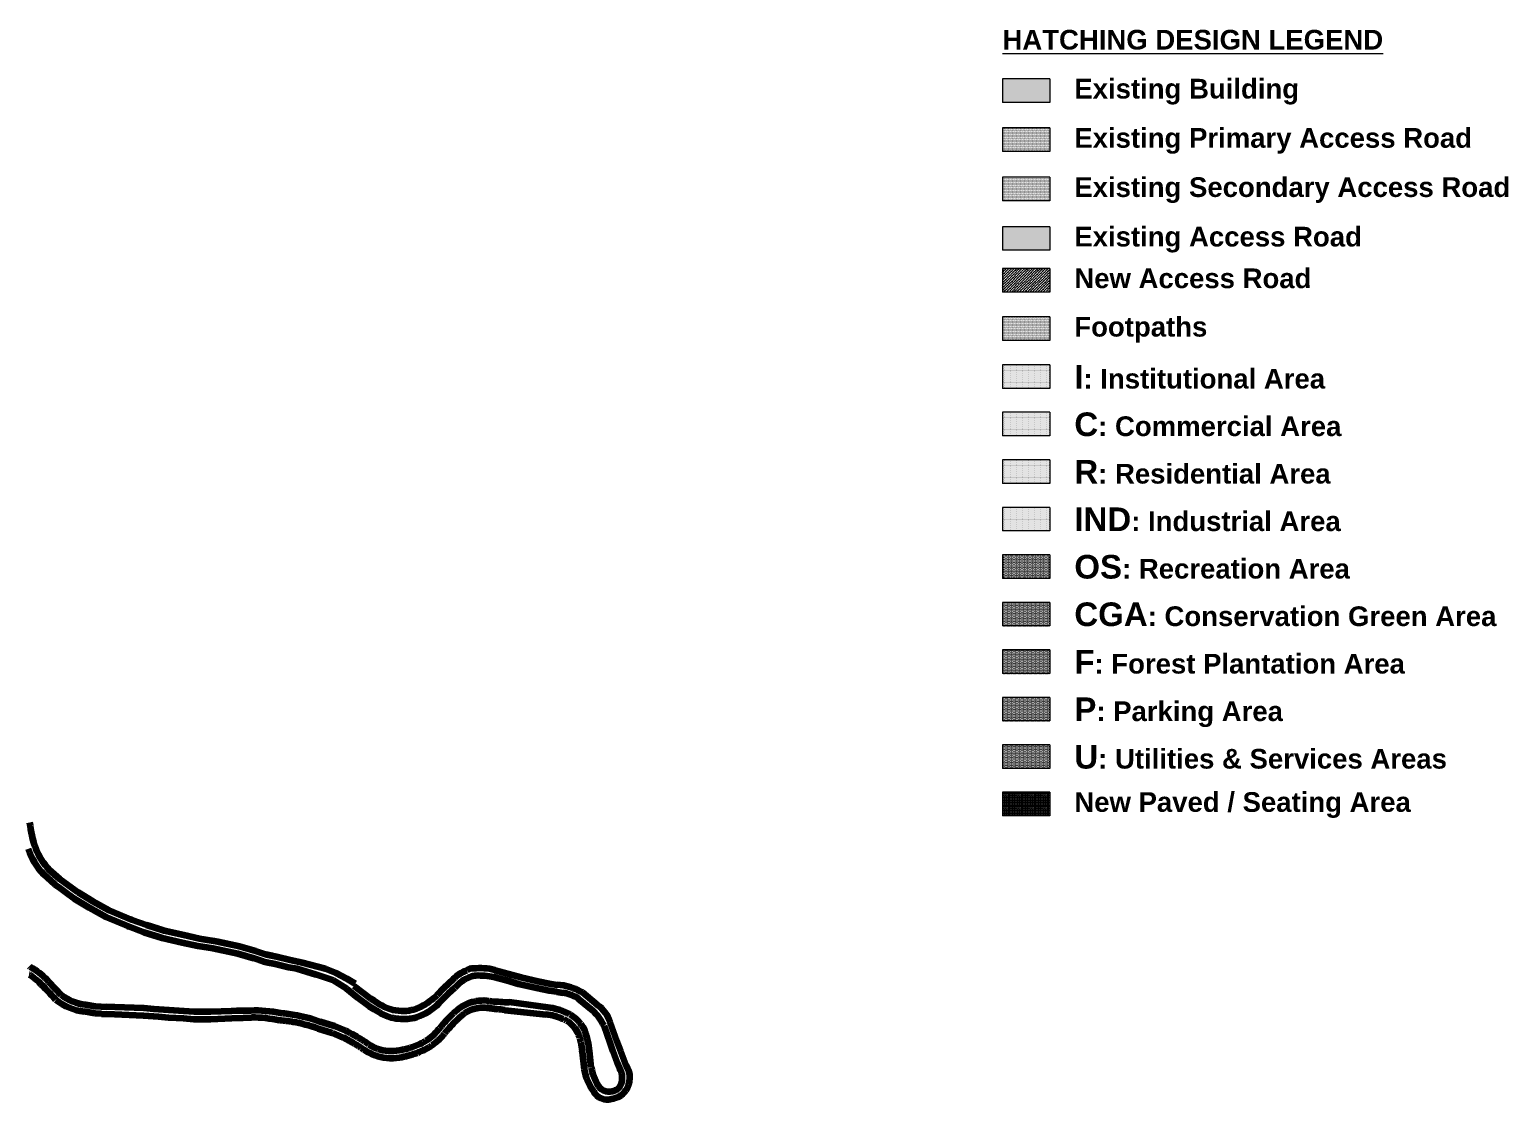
# Model space of a CAD drawing. Header units: inches. Extents: x 4096 to 6070, y 2882 to 5388.
# Drawn here: x 5320 to 6070, y 2882 to 3426 of the extents above; entities that cross this region are included whole.
import ezdxf

# ---------------------------------------------------------------- set-up
doc = ezdxf.new("R2010")
doc.units = ezdxf.units.IN
doc.header["$MEASUREMENT"] = 0
doc.linetypes.add('A_CONTINUOUS_LINE', pattern=[0])
doc.linetypes.add('DASHED', pattern=[0.75, 0.5, -0.25])
for name, color, linetype, lineweight in [('BUILDING', 7, 'A_CONTINUOUS_LINE', 25), ('Hatch com new', 11, 'Continuous', 13), ('Hatch footpath', 2, 'Continuous', 15), ('Hatch forest', 97, 'Continuous', 15), ('Hatch Green', 92, 'Continuous', 15), ('Hatch industrial', 221, 'Continuous', 15), ('Hatch institutional', 131, 'Continuous', 15), ('Hatch new access', 140, 'Continuous', 15), ('Hatch Parking', 253, 'Continuous', 15), ('Hatch paving', 6, 'DASHED', 15), ('Hatch primary', 1, 'Continuous', 15), ('Hatch recreation', 91, 'A_CONTINUOUS_LINE', 15), ('Hatch residential', 51, 'Continuous', 15), ('Hatch secondary', 40, 'Continuous', 15), ('Hatch utilities', 126, 'Continuous', 15), ('road 2', 1, 'A_CONTINUOUS_LINE', 30), ('Text land use', 7, 'Continuous', 18)]:
    doc.layers.add(name, color=color, linetype=linetype, lineweight=lineweight)
doc.styles.add('subs', font='arial.ttf', dxfattribs={"height": 3})
pattern_1 = [(0, (185.0229, -887.93366), (0.3125, 0.625), [0, -0.625])]
pattern_2 = [(0, (168.2681, -666.19085), (0.15625, 0.3125), [0, -0.3125])]
pattern_3 = [(0, (168.2681, -642.6477), (0.234375, 0.46875), [0, -0.46875])]

# ---------------------------------------------------------------- blocks, each defined once
blk = doc.blocks.new('road')
at = {"layer": 'road 2', "lineweight": 90}
for p, q in [((5322.9, 3009.71), (5322.9, 3009.71)), ((5326.89, 2996.65), (5332.6, 2991.47)), ((5335.06, 2994.19), (5329.77, 2998.91)), ((5332.6, 2991.47), (5335.3, 2989.47)), ((5341.45, 2989.47), (5335.06, 2994.19)), ((5335.3, 2989.47), (5339.28, 2986.52)), ((5344.49, 2987.35), (5341.45, 2989.47)), ((5339.28, 2986.52), (5342.39, 2984.34)), ((5342.39, 2984.34), (5349.93, 2979.7)), ((5351.85, 2982.82), (5344.49, 2987.35)), ((5360.24, 2978.22), (5351.85, 2982.82)), ((5349.93, 2979.7), (5358.48, 2975.01)), ((5358.48, 2975.01), (5370.34, 2969.99)), ((5371.77, 2973.37), (5360.24, 2978.22)), ((5360.24, 2978.22), (5360.24, 2978.22)), ((5371.77, 2973.37), (5370.86, 2973.75)), ((5379.03, 2970.71), (5371.77, 2973.37)), ((5379.03, 2970.71), (5371.77, 2973.37)), ((5369.55, 2970.32), (5370.34, 2969.99)), ((5370.34, 2969.99), (5377.77, 2967.27)), ((5370.34, 2969.99), (5377.77, 2967.27)), ((5377.77, 2967.27), (5387.07, 2964.37)), ((5377.77, 2967.27), (5384.97, 2965.03)), ((5388.16, 2967.87), (5379.03, 2970.71)), ((5384.97, 2968.87), (5379.03, 2970.71)), ((5388.16, 2967.87), (5384.97, 2968.87)), ((5384.97, 2965.03), (5387.07, 2964.37)), ((5398.08, 2965.6), (5388.16, 2967.87)), ((5398.08, 2965.6), (5388.16, 2967.87)), ((5406.01, 2963.86), (5398.08, 2965.6)), ((5406.01, 2963.86), (5398.08, 2965.6)), ((5387.07, 2964.37), (5397.26, 2962.03)), ((5387.07, 2964.37), (5397.26, 2962.03)), ((5397.26, 2962.03), (5405.23, 2960.28)), ((5397.26, 2962.03), (5405.23, 2960.28)), ((5405.23, 2960.28), (5412.82, 2959.07)), ((5405.23, 2960.28), (5412.82, 2959.07)), ((5415.3, 2962.28), (5406.01, 2963.86)), ((5413.4, 2962.69), (5406.01, 2963.86)), ((5412.82, 2959.07), (5425.53, 2956.31)), ((5412.82, 2959.07), (5425.53, 2956.31)), ((5426.31, 2959.89), (5413.4, 2962.69)), ((5413.4, 2962.69), (5413.4, 2962.69)), ((5426.31, 2959.89), (5415.3, 2962.28)), ((5434.66, 2957.49), (5426.31, 2959.89)), ((5426.31, 2959.89), (5426.31, 2959.89)), ((5434.66, 2957.49), (5426.31, 2959.89)), ((5439.62, 2955.83), (5434.66, 2957.49)), ((5439.62, 2955.83), (5434.66, 2957.49)), ((5425.53, 2956.31), (5433.65, 2953.97)), ((5425.53, 2956.31), (5433.65, 2953.97)), ((5433.65, 2953.97), (5438.45, 2952.35)), ((5433.65, 2953.97), (5438.21, 2952.43)), ((5438.45, 2952.35), (5439.95, 2952.02)), ((5439.95, 2955.75), (5439.62, 2955.83)), ((5442.92, 2955.11), (5439.62, 2955.83)), ((5445.15, 2954.62), (5439.95, 2955.75)), ((5439.95, 2952.02), (5444.35, 2951.04)), ((5444.35, 2951.04), (5451.25, 2949.48)), ((5452.06, 2953.06), (5445.15, 2954.62)), ((5458.34, 2951.69), (5452.06, 2953.06)), ((5469.99, 2948.55), (5458.34, 2951.69)), ((5320, 2945.36), (5320.26, 2945.18)), ((5321.16, 2948.94), (5321.16, 2948.94)), ((5321.16, 2948.94), (5321.44, 2948.76)), ((5451.25, 2949.48), (5455.39, 2948.67)), ((5455.39, 2948.67), (5465.22, 2945.74)), ((5465.22, 2945.74), (5473.88, 2942.79)), ((5475.34, 2946.44), (5469.99, 2948.55)), ((5473.88, 2942.79), (5480.56, 2938.51)), ((5480.78, 2943.56), (5475.34, 2946.44)), ((5475.34, 2946.44), (5475.34, 2946.44)), ((5484.97, 2940.94), (5480.78, 2943.56)), ((5530.22, 2938.95), (5534.85, 2943.32)), ((5543.29, 2944.37), (5543.29, 2944.37)), ((5561.9, 2942.59), (5555.47, 2944.3)), ((5555.96, 2947.94), (5569.03, 2944.27)), ((5567.97, 2940.76), (5561.9, 2942.59)), ((5569.03, 2944.27), (5577.8, 2942.34)), ((5329.54, 2942.01), (5335.83, 2935.33)), ((5480.56, 2938.51), (5486.18, 2934.05)), ((5484.57, 2939.74), (5484.97, 2940.94)), ((5493.05, 2933.29), (5484.57, 2939.74)), ((5529.87, 2938.62), (5526.64, 2935.27)), ((5527.69, 2931.24), (5532.46, 2936.02)), ((5530.22, 2938.95), (5529.87, 2938.62)), ((5532.46, 2936.02), (5535.55, 2938.95)), ((5537.36, 2940.65), (5535.55, 2938.95)), ((5577, 2938.76), (5567.97, 2940.76)), ((5583.56, 2937.4), (5577, 2938.76)), ((5577.8, 2942.34), (5584.3, 2940.99)), ((5587.46, 2936.83), (5583.56, 2937.4)), ((5584.3, 2940.99), (5587.46, 2940.53)), ((5590.93, 2940.03), (5587.46, 2940.53)), ((5587.46, 2936.83), (5590.4, 2936.4)), ((5608.06, 2930.18), (5600.35, 2936.49)), ((5348.23, 2930.52), (5353.09, 2929.61)), ((5348.23, 2930.52), (5348.23, 2930.52)), ((5353.09, 2929.61), (5358.92, 2929.35)), ((5362.96, 2929.17), (5358.92, 2929.35)), ((5377.78, 2928.52), (5362.96, 2929.17)), ((5382.9, 2928.15), (5377.78, 2928.52)), ((5377.78, 2928.52), (5377.78, 2928.52)), ((5390.51, 2927.59), (5382.9, 2928.15)), ((5398.06, 2927.1), (5390.51, 2927.59)), ((5486.18, 2934.05), (5492.19, 2929.68)), ((5492.19, 2929.68), (5494.72, 2928.11)), ((5494.72, 2932.27), (5493.05, 2933.29)), ((5497.05, 2930.86), (5494.72, 2932.27)), ((5494.72, 2928.12), (5497.07, 2926.67)), ((5527.69, 2931.24), (5527.69, 2931.24)), ((5545.02, 2928.07), (5545.02, 2928.07)), ((5551.97, 2928.69), (5551.97, 2928.69)), ((5551.97, 2928.69), (5556.97, 2928.12)), ((5561.07, 2927.59), (5581.92, 2925.42)), ((5582.76, 2928.99), (5563.25, 2931.59)), ((5563.25, 2931.59), (5563.25, 2931.59)), ((5598.39, 2933.4), (5605.7, 2927.38)), ((5608.06, 2930.18), (5608.06, 2930.18)), ((5352.92, 2925.95), (5347.42, 2926.95)), ((5356.3, 2925.8), (5352.92, 2925.95)), ((5356.3, 2925.8), (5362.8, 2925.51)), ((5362.8, 2925.51), (5377.63, 2924.86)), ((5377.63, 2924.86), (5385.25, 2924.3)), ((5385.25, 2924.3), (5390.24, 2923.94)), ((5390.24, 2923.94), (5397.82, 2923.44)), ((5397.82, 2923.44), (5403.09, 2923.04)), ((5403.37, 2926.69), (5398.06, 2927.1)), ((5398.06, 2927.1), (5398.06, 2927.1)), ((5403.09, 2923.04), (5405.02, 2923.04)), ((5407.66, 2926.7), (5403.37, 2926.69)), ((5405.02, 2923.04), (5411.8, 2923.04)), ((5411.8, 2926.7), (5407.66, 2926.7)), ((5422.3, 2927.13), (5411.8, 2926.7)), ((5411.8, 2926.7), (5411.8, 2926.7)), ((5411.8, 2923.04), (5422.45, 2923.47)), ((5424.91, 2927.18), (5422.3, 2927.13)), ((5422.45, 2923.47), (5428.17, 2923.7)), ((5432.01, 2927.31), (5424.91, 2927.18)), ((5428.17, 2923.7), (5432.47, 2923.87)), ((5446.59, 2922.39), (5446.59, 2922.39)), ((5471.65, 2920.39), (5467.22, 2921.73)), ((5474.52, 2919.52), (5471.65, 2920.39)), ((5471.65, 2920.39), (5471.65, 2920.39)), ((5529.1, 2919.92), (5529.1, 2919.92)), ((5534.45, 2925.55), (5534.45, 2925.55)), ((5540.42, 2925.87), (5540.42, 2925.87)), ((5617.85, 2911.98), (5614.44, 2921.49)), ((5466.21, 2918.2), (5473.42, 2916.02)), ((5473.42, 2916.02), (5473.46, 2916.01)), ((5473.46, 2916.01), (5478.93, 2913.7)), ((5480.36, 2917.08), (5474.52, 2919.52)), ((5486.59, 2913.62), (5486.59, 2913.62)), ((5486.59, 2913.62), (5486.59, 2913.62)), ((5601.64, 2917.12), (5601.64, 2917.12)), ((5611.33, 2919.55), (5614.39, 2910.77)), ((5496.45, 2907.99), (5496.45, 2907.99)), ((5507.39, 2907.27), (5507.39, 2907.27)), ((5512.14, 2908.33), (5512.14, 2908.33)), ((5520.97, 2912.14), (5520.97, 2912.14)), ((5520.97, 2912.14), (5520.97, 2912.14)), ((5599.52, 2911.37), (5600.23, 2906.8)), ((5600.29, 2906.38), (5600.23, 2906.8)), ((5600.29, 2906.38), (5601.31, 2897.46)), ((5604.82, 2898.5), (5603.93, 2906.77)), ((5614.39, 2910.77), (5615.83, 2906.8)), ((5615.83, 2906.8), (5617.88, 2901.18)), ((5619.81, 2906.8), (5617.85, 2911.98)), ((5622.57, 2899.48), (5619.81, 2906.8)), ((5617.88, 2901.18), (5619.19, 2898.06))]:
    blk.add_line(p, q, dxfattribs=at)
for centre, radius, start, end in [((5371.81, 3028.11), 52.26, 185.69948, 200.6121), ((5349.43, 3019.15), 31.85, 197.67317, 224.94835), ((5353.02, 3021.27), 32.26, 201.00017, 223.89536), ((5299.09, 2913.84), 37.82, 56.43799, 57.137), ((5302.12, 2914.95), 38.96, 60.74785, 63.06639), ((5299.09, 2913.84), 37.82, 47.65804, 55.94993), ((5299.12, 2913.75), 41.52, 42.88744, 57.48722), ((5547.04, 2931.71), 16.84, 108.51333, 136.40052), ((5548.89, 2928.87), 16.49, 109.87451, 134.36563), ((5544.58, 2944.24), 4.49, 84.65341, 130.05513), ((5547.89, 2932.03), 13.18, 97.21995, 110.45621), ((5548.32, 2917.59), 31.3, 75.88109, 96.09518), ((5547.35, 2903.94), 41.17, 78.62012, 91.54976), ((5187.35, 2801.72), 196.08, 41.95807, 45.59163), ((5350.07, 2953.63), 23.18, 232.1127, 265.46719), ((5502.27, 2960.7), 35.22, 297.5442, 313.78402), ((5587.28, 2915.96), 20.68, 57.48159, 81.31929), ((5585.35, 2910.88), 29.68, 59.63656, 79.16453), ((5350.3, 2954.19), 27.39, 231.26117, 263.95202), ((5434.6, 2868.86), 58.5, 77.67158, 92.53369), ((5508.6, 2947.9), 20.59, 235.86634, 269.71389), ((5509.71, 2946.24), 18.97, 266.35617, 297.83091), ((5508.15, 2949.78), 26.93, 287.47053, 316.50087), ((5577.97, 2878.85), 63.83, 128.82294, 130.8846), ((5550.04, 2911.49), 20.94, 99.73373, 125.24703), ((5549.98, 2911.76), 17.04, 106.91532, 122.08538), ((5549.98, 2911.76), 17.04, 83.32235, 106.91532), ((5550.04, 2911.49), 20.94, 85.23837, 99.73373), ((5582.19, 3303.34), 372.24, 265.31324, 265.69065), ((5524.25, 2661.87), 268.26, 82.99379, 84.07051), ((5582.19, 3303.34), 372.24, 265.69065, 267.08327), ((5524.25, 2661.87), 268.26, 82.11079, 82.99379), ((5578.13, 2894.83), 34.47, 65.20804, 82.28137), ((5586.88, 2907.91), 27.08, 25.47394, 45.96705), ((5598.39, 2916.4), 16.84, 17.59835, 54.94304), ((5432.08, 2852.2), 71.67, 78.31728, 89.68304), ((5441.4, 2849.93), 72.65, 80.48111, 85.90317), ((5440.85, 2847.35), 78.92, 79.28452, 85.46459), ((5441.28, 2849.36), 73.22, 70.09283, 80.46285), ((5441.25, 2849.25), 76.99, 70.28615, 79.31276), ((5508.51, 2944.01), 20.78, 236.59786, 265.95801), ((5509.88, 2943.86), 20.76, 262.17078, 287.83433), ((5577.97, 2878.85), 63.83, 139.9627, 141.85439), ((5577.97, 2878.85), 63.83, 132.98891, 139.9627), ((5578.94, 2877.81), 61.59, 134.67777, 138.95407), ((5577.97, 2878.85), 63.83, 130.8846, 132.98891), ((5578.94, 2877.81), 61.59, 128.71231, 134.67777), ((5549.98, 2911.76), 17.04, 122.08538, 124.14755), ((5577.67, 2893.15), 32.55, 66.40256, 82.50963), ((5585.6, 2910.24), 13.72, 58.6382, 68.17533), ((5585.71, 2910.33), 17.23, 59.35848, 66.46997), ((5585.6, 2910.24), 13.72, 38.45471, 58.6382), ((5585.71, 2910.33), 17.23, 36.90115, 59.35848), ((5590.03, 2912.51), 12.49, 21.65071, 40.8018), ((5421.75, 2804.51), 123.25, 59.17489, 62.35852), ((5423.28, 2806.91), 124.07, 59.32029, 62.6121), ((5423.28, 2806.91), 124.07, 56.36203, 59.32029), ((5423.28, 2806.91), 124.07, 56.36203, 59.32029), ((5508.02, 2933.32), 24.83, 301.44664, 321.47889), ((5507.66, 2933.7), 28.98, 307.09664, 316.52705), ((5508.02, 2933.32), 24.83, 321.47889, 322.71832), ((5507.66, 2933.7), 28.98, 316.52705, 321.64974), ((5578.94, 2877.81), 61.59, 138.95407, 142.00995), ((5584.64, 2909.37), 15.01, 7.65881, 38.78499), ((5562.02, 2902.89), 42.1, 5.33099, 19.75885), ((5421.75, 2804.51), 123.25, 56.34756, 59.17489), ((5421.75, 2804.51), 123.25, 56.34756, 59.17489), ((5517.65, 2955.85), 56.01, 240.47243, 245.91431), ((5517.65, 2955.85), 56.01, 240.47243, 240.52846), ((5502.74, 2926.08), 19.16, 235.94881, 250.83558), ((5502.74, 2926.08), 19.16, 235.94881, 250.40376), ((5503.31, 2928.83), 21.94, 251.77313, 280.70689), ((5501.2, 2945.95), 39.18, 279.09027, 286.21339), ((5501.41, 2945.46), 42.3, 278.26334, 291.13266), ((5501.2, 2945.95), 39.18, 286.21339, 296.6942), ((5501.41, 2945.46), 42.3, 291.13266, 296.3149), ((5501.2, 2945.95), 39.18, 296.6942, 296.93791), ((5508.02, 2933.32), 24.83, 296.10986, 301.44664), ((5501.41, 2945.46), 42.3, 296.3149, 296.56367), ((5507.66, 2933.7), 28.98, 295.89556, 307.09664), ((5503.27, 2928.53), 25.28, 250.40043, 279.58962), ((5626.71, 2901.67), 25.75, 189.40049, 216.27239), ((5631.26, 2903.2), 26.85, 190.08187, 211.3796), ((5611.77, 2893.24), 8.85, 345.72969, 33.03309), ((5613.3, 2893.25), 11.18, 324.34171, 33.9189), ((5615.26, 2891.8), 5.15, 287.46463, 351.72691), ((5612.92, 2890.15), 7.9, 208.09297, 286.78192), ((5613.9, 2892.87), 6.66, 213.32215, 295.84768), ((5613.91, 2893.12), 10.61, 276.9725, 322.95051)]:
    blk.add_arc(centre, radius, start, end, dxfattribs=at)

msp = doc.modelspace()

# ---------------------------------------------------------------- hatches: boundary and pattern name
at = {"layer": 'BUILDING', "linetype": 'Continuous'}
msp.add_hatch(color=1, dxfattribs=at).paths.add_polyline_path([(5837.53, 3400.58), (5813.53, 3400.58), (5813.53, 3388.58), (5837.53, 3388.58)])
at = {"layer": 'Hatch com new'}
h = msp.add_hatch(dxfattribs=at)
h.set_pattern_fill('DOTS', color=256, scale=7.5, style=0)
h.set_pattern_definition(pattern_3)
h.paths.add_polyline_path([(5837.53, 3231.17), (5813.53, 3231.17), (5813.53, 3219.17), (5837.53, 3219.17)])
at = {"layer": 'Hatch footpath'}
h = msp.add_hatch(dxfattribs=at)
h.set_pattern_fill('DOTS', color=256, scale=5, style=0)
h.set_pattern_definition([(0, (168.2681, -763.39645), (0.15625, 0.3125), [0, -0.3125])])
h.paths.add_polyline_path([(5837.53, 3279.68), (5813.53, 3279.68), (5813.53, 3267.68), (5837.53, 3267.68)])
at = {"layer": 'Hatch forest'}
h = msp.add_hatch(dxfattribs=at)
h.set_pattern_fill('DOTS', color=256, scale=10, style=0)
h.set_pattern_definition([(0, (185.0229, -912.05506), (0.3125, 0.625), [0, -0.625])])
h.paths.add_polyline_path([(5837.53, 3110.56), (5813.53, 3110.56), (5813.53, 3098.56), (5837.53, 3098.56)])
at = {"layer": 'Hatch Green'}
h = msp.add_hatch(dxfattribs=at)
h.set_pattern_fill('DOTS', color=256, scale=10, style=0)
h.set_pattern_definition(pattern_1)
h.paths.add_polyline_path([(5837.53, 3134.68), (5813.53, 3134.68), (5813.53, 3122.68), (5837.53, 3122.68)])
at = {"layer": 'Hatch industrial'}
h = msp.add_hatch(dxfattribs=at)
h.set_pattern_fill('DOTS', color=256, scale=7.5, style=0)
h.set_pattern_definition([(0, (168.2681, -666.7691), (0.234375, 0.46875), [0, -0.46875])])
h.paths.add_polyline_path([(5837.53, 3182.92), (5813.53, 3182.92), (5813.53, 3170.92), (5837.53, 3170.92)])
at = {"layer": 'Hatch institutional', "lineweight": 90}
h = msp.add_hatch(dxfattribs=at)
h.set_pattern_fill('DOTS', color=256, scale=7.5, style=0)
h.set_pattern_definition([(0, (168.2681, -594.40493), (0.234375, 0.46875), [0, -0.46875])])
h.paths.add_polyline_path([(5837.53, 3255.29), (5813.53, 3255.29), (5813.53, 3243.29), (5837.53, 3243.29)])
at = {"layer": 'Hatch new access'}
msp.add_hatch(color=256, dxfattribs=at).paths.add_polyline_path([(5837.53, 3325.44), (5813.53, 3325.44), (5813.53, 3313.44), (5837.53, 3313.44)])
h = msp.add_hatch(dxfattribs=at)
h.set_pattern_fill('ANSI36', color=256, scale=7.5, style=0)
h.set_pattern_definition([(45, (168.2681, -714.9398), (0.49718446, 1.82300967), [2.34375, -0.46875, 0, -0.46875])])
h.paths.add_polyline_path([(5837.53, 3304.27), (5813.53, 3304.27), (5813.53, 3292.27), (5837.53, 3292.27)])
at = {"layer": 'Hatch Parking'}
h = msp.add_hatch(dxfattribs=at)
h.set_pattern_fill('DOTS,_O', color=256, scale=10)
h.set_pattern_definition(pattern_1)
h.paths.add_polyline_path([(5837.53, 3086.44), (5813.53, 3086.44), (5813.53, 3074.44), (5837.53, 3074.44)])
at = {"layer": 'Hatch paving'}
h = msp.add_hatch(dxfattribs=at)
h.set_pattern_fill('ANGLE', color=256, scale=3, style=0)
h.set_pattern_definition([(0, (167.59864, -981.2035), (0, 0.825), [0.6, -0.225]), (90, (167.59864, -981.2035), (-0.825, 5e-17), [0.6, -0.225])])
h.paths.add_polyline_path([(5837.53, 3038.33), (5813.53, 3038.33), (5813.53, 3026.33), (5837.53, 3026.33)])
at = {"layer": 'Hatch primary'}
h = msp.add_hatch(dxfattribs=at)
h.set_pattern_fill('DOTS', color=256, scale=5, style=0)
h.set_pattern_definition(pattern_2)
h.paths.add_polyline_path([(5837.53, 3375.58), (5813.53, 3375.58), (5813.53, 3363.58), (5837.53, 3363.58)])
at = {"layer": 'Hatch recreation'}
h = msp.add_hatch(dxfattribs=at)
h.set_pattern_fill('DOTS,_O', color=256, scale=10)
h.set_pattern_definition([(0, (222.85125, -747.37954), (0.3125, 0.625), [0, -0.625])])
h.paths.add_polyline_path([(5837.53, 3158.8), (5813.53, 3158.8), (5813.53, 3146.8), (5837.53, 3146.8)])
at = {"layer": 'Hatch residential'}
h = msp.add_hatch(dxfattribs=at)
h.set_pattern_fill('DOTS', color=256, scale=7.5, style=0)
h.set_pattern_definition(pattern_3)
h.paths.add_polyline_path([(5837.53, 3207.05), (5813.53, 3207.05), (5813.53, 3195.05), (5837.53, 3195.05)])
at = {"layer": 'Hatch secondary'}
h = msp.add_hatch(dxfattribs=at)
h.set_pattern_fill('DOTS', color=256, scale=5, style=0)
h.set_pattern_definition(pattern_2)
h.paths.add_polyline_path([(5837.53, 3350.59), (5813.53, 3350.59), (5813.53, 3338.59), (5837.53, 3338.59)])
at = {"layer": 'Hatch utilities'}
h = msp.add_hatch(dxfattribs=at)
h.set_pattern_fill('DOTS', color=256, scale=10, style=0)
h.set_pattern_definition(pattern_1)
h.paths.add_polyline_path([(5837.53, 3062.32), (5813.53, 3062.32), (5813.53, 3050.32), (5837.53, 3050.32)])

# ---------------------------------------------------------------- linework, layer by layer
at = {"layer": 'Text land use'}
for p, q in [((5837.53, 3400.58), (5813.53, 3400.58)), ((5813.53, 3400.58), (5813.53, 3388.58)), ((5837.53, 3400.58), (5837.53, 3388.58)), ((5837.53, 3388.58), (5813.53, 3388.58)), ((5837.53, 3375.58), (5813.53, 3375.58)), ((5813.53, 3375.58), (5813.53, 3363.58)), ((5837.53, 3375.58), (5837.53, 3363.58)), ((5837.53, 3363.58), (5813.53, 3363.58)), ((5813.53, 3350.59), (5813.53, 3338.59)), ((5837.53, 3350.59), (5813.53, 3350.59)), ((5837.53, 3350.59), (5837.53, 3338.59)), ((5837.53, 3338.59), (5813.53, 3338.59)), ((5837.53, 3325.44), (5813.53, 3325.44)), ((5813.53, 3325.44), (5813.53, 3313.44)), ((5837.53, 3325.44), (5837.53, 3313.44)), ((5837.53, 3313.44), (5813.53, 3313.44)), ((5813.53, 3304.27), (5813.53, 3292.27)), ((5837.53, 3304.27), (5813.53, 3304.27)), ((5837.53, 3304.27), (5837.53, 3292.27)), ((5837.53, 3292.27), (5813.53, 3292.27)), ((5837.53, 3279.68), (5813.53, 3279.68)), ((5813.53, 3279.68), (5813.53, 3267.68)), ((5837.53, 3279.68), (5837.53, 3267.68)), ((5837.53, 3267.68), (5813.53, 3267.68)), ((5813.53, 3255.29), (5813.53, 3243.29)), ((5837.53, 3255.29), (5813.53, 3255.29)), ((5837.53, 3255.29), (5837.53, 3243.29)), ((5837.53, 3243.29), (5813.53, 3243.29)), ((5837.53, 3231.17), (5813.53, 3231.17)), ((5813.53, 3231.17), (5813.53, 3219.17)), ((5837.53, 3231.17), (5837.53, 3219.17)), ((5837.53, 3219.17), (5813.53, 3219.17)), ((5813.53, 3207.05), (5813.53, 3195.05)), ((5837.53, 3207.05), (5813.53, 3207.05)), ((5837.53, 3207.05), (5837.53, 3195.05)), ((5837.53, 3195.05), (5813.53, 3195.05)), ((5813.53, 3182.92), (5813.53, 3170.92)), ((5837.53, 3182.92), (5813.53, 3182.92)), ((5837.53, 3182.92), (5837.53, 3170.92)), ((5837.53, 3170.92), (5813.53, 3170.92)), ((5837.53, 3158.8), (5813.53, 3158.8)), ((5813.53, 3158.8), (5813.53, 3146.8)), ((5837.53, 3158.8), (5837.53, 3146.8)), ((5837.53, 3146.8), (5813.53, 3146.8)), ((5837.53, 3134.68), (5813.53, 3134.68)), ((5813.53, 3134.68), (5813.53, 3122.68)), ((5837.53, 3134.68), (5837.53, 3122.68)), ((5837.53, 3122.68), (5813.53, 3122.68)), ((5837.53, 3110.56), (5813.53, 3110.56)), ((5813.53, 3110.56), (5813.53, 3098.56)), ((5837.53, 3110.56), (5837.53, 3098.56)), ((5837.53, 3098.56), (5813.53, 3098.56)), ((5837.53, 3086.44), (5813.53, 3086.44)), ((5813.53, 3086.44), (5813.53, 3074.44)), ((5837.53, 3086.44), (5837.53, 3074.44)), ((5837.53, 3074.44), (5813.53, 3074.44)), ((5837.53, 3062.32), (5813.53, 3062.32)), ((5813.53, 3062.32), (5813.53, 3050.32)), ((5837.53, 3062.32), (5837.53, 3050.32)), ((5837.53, 3050.32), (5813.53, 3050.32)), ((5837.53, 3038.33), (5813.53, 3038.33)), ((5813.53, 3038.33), (5813.53, 3026.33)), ((5837.53, 3038.33), (5837.53, 3026.33)), ((5837.53, 3026.33), (5813.53, 3026.33))]:
    msp.add_line(p, q, dxfattribs=at)

# ---------------------------------------------------------------- block references
at = {"layer": 'road 2', "color": 0, "lineweight": 90}
msp.add_blockref('road', (0, 0), dxfattribs=at)

# ---------------------------------------------------------------- texts
at = {"layer": 'Text land use', "attachment_point": 1, "style": 'subs'}
for s, insert, char_height in [('{\\fArial|b1|i0|c0|p34;\\LHATCHING DESIGN LEGEND}', (5813.56, 3425.39), 10), ('{\\fArial|b1|i0|c0|p34;Existing Building}', (5850.04, 3400.52), 10), ('{\\fArial|b1|i0|c0|p34;Existing Primary Access Road}', (5850.04, 3375.53), 10), ('{\\fArial|b1|i0|c0|p34;Existing Secondary Access Road}', (5850.04, 3350.53), 10), ('{\\fArial|b1|i0|c0|p34;Existing Access Road}', (5850.04, 3325.38), 10), ('{\\fArial|b1|i0|c0|p34;New Access Road}', (5850.04, 3304.22), 10), ('{\\fArial|b1|i0|c0|p34;Footpaths}', (5850.04, 3279.63), 10), ('{\\fArial|b1|i0|c0|p34;I\\H0.8333x;: Institutional Area}', (5850.04, 3255.24), 12), ('{\\fArial|b1|i0|c0|p34;C\\H0.8333x;: Commercial Area}', (5850.04, 3231.11), 12), ('{\\fArial|b1|i0|c0|p34;R\\H0.8333x;: Residential Area}', (5850.04, 3206.99), 12), ('{\\fArial|b1|i0|c0|p34;IND\\H0.8333x;: Industrial Area}', (5850.04, 3182.87), 12), ('{\\fArial|b1|i0|c0|p34;OS\\H0.8333x;: Recreation Area}', (5850.04, 3158.75), 12), ('{\\fArial|b1|i0|c0|p34;CGA\\H0.8333x;: Conservation Green Area}', (5850.04, 3134.63), 12), ('{\\fArial|b1|i0|c0|p34;F\\H0.8333x;: Forest Plantation Area}', (5850.04, 3110.51), 12), ('{\\fArial|b1|i0|c0|p34;P\\H0.8333x;: Parking Area}', (5850.04, 3086.39), 12), ('{\\fArial|b1|i0|c0|p34;U\\H0.8333x;: Utilities & Services Areas}', (5850.04, 3062.26), 12), ('{\\fArial|b1|i0|c0|p34;New Paved / Seating Area}', (5850.04, 3038.28), 10)]:
    msp.add_mtext(s, dxfattribs=dict(at, insert=insert, char_height=char_height))

doc.saveas('drawing.dxf')
